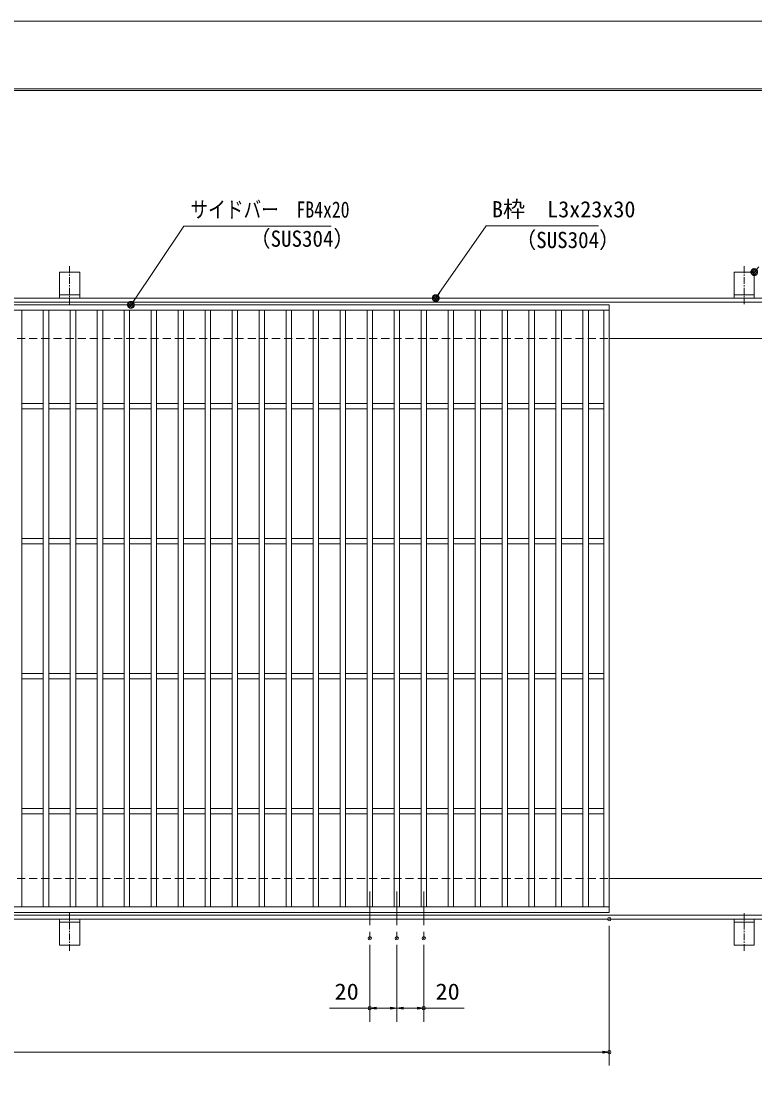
# Model space of a CAD drawing. Units: millimetres, scale not verified. Extents: x -1050 to 1050, y -742 to 742.
# Drawn here: x -231 to 312, y -46 to 742 of the extents above; entities that cross this region are included whole.
import ezdxf
from ezdxf.enums import TextEntityAlignment as Align

# ---------------------------------------------------------------- set-up
doc = ezdxf.new("R2010")
doc.units = ezdxf.units.MM
doc.header["$LTSCALE"] = 5
doc.header["$PDMODE"] = 32
doc.header["$PDSIZE"] = 2.5
doc.linetypes.add('CHAIN1', pattern=[8, 5, -1, 1, -1])
doc.linetypes.add('DASHED1', pattern=[1.8, 1.2, -0.6])
for name, color, linetype, lineweight in [('0-0_7-図\u3000枠', 4, 'Continuous', 9), ('0-1_寸法注釈', 2, 'Continuous', 9), ('0-2_0', 2, 'Continuous', 9), ('0-3_DEFPOINTS', 134, 'Continuous', 9), ('0-4_アンカー', 7, 'Continuous', 9), ('0-5_枠', 7, 'Continuous', 9), ('0-8_蓋', 5, 'Continuous', 9), ('0-9_溝開口', 4, 'DASHED1', 9), ('0-A_中心線', 6, 'CHAIN1', 9)]:
    doc.layers.add(name, color=color, linetype=linetype, lineweight=lineweight)
doc.styles.add('ＭＳ ゴシック', font='')
doc.styles.get('ＭＳ ゴシック').set_extended_font_data('MS Gothic')

# ---------------------------------------------------------------- blocks, each defined once
blk = doc.blocks.new('A$C5D7C781A')
at = {"layer": '0-4_アンカー'}
for p, q in [((0, 118.78), (0, 22.26)), ((0, 118.78), (75, 118.78)), ((75, 118.78), (75, 22.26)), ((75, 33.76), (0, 33.76)), ((0, 22.26), (75, 22.26))]:
    blk.add_line(p, q, dxfattribs=at)
at = {"layer": '0-4_アンカー', "color": 6, "linetype": 'CHAIN1'}
blk.add_line((37.5, 140.11), (37.5, 0), dxfattribs=at)
blk = doc.blocks.new('_OPEN')
at = {"layer": '0-2_0'}
blk.add_line((0, 0), (-5, 0), dxfattribs=at)
blk.add_lwpolyline([(-5, 0.833), (0, 0), (-5, -0.833)], dxfattribs=at)
blk = doc.blocks.new('_Dot')
at = {"layer": '0-2_0'}
for p, q in [((-2.5, 0), (-5, 0)), ((2.445, 0.5), (-2.445, 0.5)), ((1.997, 1.5), (-1.997, 1.5)), ((2.289, -0.995), (-2.289, -0.995)), ((1.499, -1.995), (-1.499, -1.995))]:
    blk.add_line(p, q, dxfattribs=at)
for points in [[(2.5, 0), (2.48, 0.313), (2.421, 0.622), (2.324, 0.92), (2.191, 1.204), (2.023, 1.469), (1.822, 1.711), (1.594, 1.926), (1.34, 2.111), (1.064, 2.262), (0.773, 2.378), (0.468, 2.456), (0.157, 2.495), (-0.157, 2.495), (-0.468, 2.456), (-0.773, 2.378), (-1.064, 2.262), (-1.34, 2.111), (-1.594, 1.926), (-1.822, 1.711), (-2.023, 1.469), (-2.191, 1.204), (-2.324, 0.92), (-2.421, 0.622), (-2.48, 0.313), (-2.5, 0), (0, 0)], [(-2.5, 0), (-2.48, -0.313), (-2.421, -0.622), (-2.324, -0.92), (-2.191, -1.204), (-2.023, -1.469), (-1.822, -1.711), (-1.594, -1.926), (-1.34, -2.111), (-1.064, -2.262), (-0.773, -2.378), (-0.468, -2.456), (-0.157, -2.495), (0.157, -2.495), (0.468, -2.456), (0.773, -2.378), (1.064, -2.262), (1.34, -2.111), (1.594, -1.926), (1.822, -1.711), (2.023, -1.469), (2.191, -1.204), (2.324, -0.92), (2.421, -0.622), (2.48, -0.313), (2.5, 0), (0, 0)]]:
    blk.add_lwpolyline(points, close=True, dxfattribs=at)

msp = doc.modelspace()

# ---------------------------------------------------------------- linework, layer by layer
at = {"layer": '0-0_7-図\u3000枠'}
msp.add_line((-973.75, 691.25), (998.75, 691.25), dxfattribs=at)
msp.add_lwpolyline([(-975, 692.5), (1000, 692.5), (1000, -692.5)], dxfattribs=at)
at = {"layer": '0-1_寸法注釈'}
for p, q in [((204.55, 72.475), (204.55, -31.047)), ((27.05, 58.328), (27.05, 1.522)), ((47.05, 58.328), (47.05, 1.522)), ((47.05, 58.328), (47.05, 1.522)), ((67.05, 58.328), (67.05, 1.522)), ((27.05, 11.522), (-2.797, 11.522)), ((42.05, 11.522), (32.05, 11.522)), ((52.05, 11.522), (62.05, 11.522)), ((67.05, 11.522), (96.897, 11.522)), ((-785.45, -21.047), (199.55, -21.047))]:
    msp.add_line(p, q, dxfattribs=at)
for points in [[(-1.475, 590.749), (-110.699, 590.749), (-149.41, 533.298)], [(196.668, 590.968), (113.318, 590.968), (76.535, 538.288)]]:
    msp.add_lwpolyline(points, dxfattribs=at)
at = {"layer": '0-3_DEFPOINTS'}
msp.add_lwpolyline([(-1050, -742.5), (-1050, 742.5), (1050, 742.5), (1050, -742.5)], close=True, dxfattribs=at)
for p in [(204.55, 77.475), (27.05, 63.328), (47.05, 63.328), (67.05, 63.328), (27.05, 11.522), (67.05, 11.522), (204.55, -21.047)]:
    msp.add_point(p, dxfattribs=at)
at = {"layer": '0-5_枠'}
for p, q in [((-795.45, 537.475), (409.55, 537.475)), ((-792.45, 534.475), (407.714, 534.475)), ((204.55, 507.475), (409.55, 507.475)), ((204.55, 107.475), (409.55, 107.475)), ((-792.45, 80.475), (411.386, 80.475)), ((-795.45, 77.475), (409.55, 77.475))]:
    msp.add_line(p, q, dxfattribs=at)
at = {"layer": '0-8_蓋'}
for p, q in [((204.55, 532.475), (-790.45, 532.475)), ((204.55, 528.475), (-790.45, 528.475)), ((-230.95, 528.475), (-230.95, 86.475)), ((-214.95, 528.475), (-214.95, 86.475)), ((-210.95, 528.475), (-210.95, 86.475)), ((-194.95, 528.475), (-194.95, 86.475)), ((-190.95, 528.475), (-190.95, 86.475)), ((-174.95, 528.475), (-174.95, 86.475)), ((-170.95, 528.475), (-170.95, 86.475)), ((-154.95, 528.475), (-154.95, 86.475)), ((-150.95, 528.475), (-150.95, 86.475)), ((-134.95, 528.475), (-134.95, 86.475)), ((-130.95, 528.475), (-130.95, 86.475)), ((-114.95, 528.475), (-114.95, 86.475)), ((-110.95, 528.475), (-110.95, 86.475)), ((-94.95, 528.475), (-94.95, 86.475)), ((-90.95, 528.475), (-90.95, 86.475)), ((-74.95, 528.475), (-74.95, 86.475)), ((-70.95, 528.475), (-70.95, 86.475)), ((-54.95, 528.475), (-54.95, 86.475)), ((-50.95, 528.475), (-50.95, 86.475)), ((-34.95, 528.475), (-34.95, 86.475)), ((-30.95, 528.475), (-30.95, 86.475)), ((-14.95, 528.475), (-14.95, 86.475)), ((-10.95, 528.475), (-10.95, 86.475)), ((5.05, 528.475), (5.05, 86.475)), ((9.05, 528.475), (9.05, 86.475)), ((25.05, 528.475), (25.05, 86.475)), ((29.05, 528.475), (29.05, 86.475)), ((45.05, 528.475), (45.05, 86.475)), ((49.05, 528.475), (49.05, 86.475)), ((65.05, 528.475), (65.05, 86.475)), ((69.05, 528.475), (69.05, 86.475)), ((85.05, 528.475), (85.05, 86.475)), ((89.05, 528.475), (89.05, 86.475)), ((105.05, 528.475), (105.05, 86.475)), ((109.05, 528.475), (109.05, 86.475)), ((125.05, 528.475), (125.05, 86.475)), ((129.05, 528.475), (129.05, 86.475)), ((145.05, 528.475), (145.05, 86.475)), ((149.05, 528.475), (149.05, 86.475)), ((165.05, 528.475), (165.05, 86.475)), ((169.05, 528.475), (169.05, 86.475)), ((185.05, 528.475), (185.05, 86.475)), ((189.05, 528.475), (189.05, 86.475)), ((200.55, 86.475), (200.55, 528.475)), ((204.55, 82.475), (204.55, 532.475)), ((-214.95, 459.475), (-230.95, 459.475)), ((-194.95, 459.475), (-210.95, 459.475)), ((-174.95, 459.475), (-190.95, 459.475)), ((-154.95, 459.475), (-170.95, 459.475)), ((-134.95, 459.475), (-150.95, 459.475)), ((-114.95, 459.475), (-130.95, 459.475)), ((-94.95, 459.475), (-110.95, 459.475)), ((-74.95, 459.475), (-90.95, 459.475)), ((-54.95, 459.475), (-70.95, 459.475)), ((-34.95, 459.475), (-50.95, 459.475)), ((-14.95, 459.475), (-30.95, 459.475)), ((5.05, 459.475), (-10.95, 459.475)), ((25.05, 459.475), (9.05, 459.475)), ((45.05, 459.475), (29.05, 459.475)), ((65.05, 459.475), (49.05, 459.475)), ((85.05, 459.475), (69.05, 459.475)), ((105.05, 459.475), (89.05, 459.475)), ((125.05, 459.475), (109.05, 459.475)), ((145.05, 459.475), (129.05, 459.475)), ((165.05, 459.475), (149.05, 459.475)), ((185.05, 459.475), (169.05, 459.475)), ((200.55, 459.475), (189.05, 459.475)), ((-214.95, 455.475), (-230.95, 455.475)), ((-194.95, 455.475), (-210.95, 455.475)), ((-174.95, 455.475), (-190.95, 455.475)), ((-154.95, 455.475), (-170.95, 455.475)), ((-134.95, 455.475), (-150.95, 455.475)), ((-114.95, 455.475), (-130.95, 455.475)), ((-94.95, 455.475), (-110.95, 455.475)), ((-74.95, 455.475), (-90.95, 455.475)), ((-54.95, 455.475), (-70.95, 455.475)), ((-34.95, 455.475), (-50.95, 455.475)), ((-14.95, 455.475), (-30.95, 455.475)), ((5.05, 455.475), (-10.95, 455.475)), ((25.05, 455.475), (9.05, 455.475)), ((45.05, 455.475), (29.05, 455.475)), ((65.05, 455.475), (49.05, 455.475)), ((85.05, 455.475), (69.05, 455.475)), ((105.05, 455.475), (89.05, 455.475)), ((125.05, 455.475), (109.05, 455.475)), ((145.05, 455.475), (129.05, 455.475)), ((165.05, 455.475), (149.05, 455.475)), ((185.05, 455.475), (169.05, 455.475)), ((200.55, 455.475), (189.05, 455.475)), ((-214.95, 359.475), (-230.95, 359.475)), ((-214.95, 355.475), (-230.95, 355.475)), ((-194.95, 359.475), (-210.95, 359.475)), ((-194.95, 355.475), (-210.95, 355.475)), ((-174.95, 359.475), (-190.95, 359.475)), ((-174.95, 355.475), (-190.95, 355.475)), ((-154.95, 359.475), (-170.95, 359.475)), ((-154.95, 355.475), (-170.95, 355.475)), ((-134.95, 359.475), (-150.95, 359.475)), ((-134.95, 355.475), (-150.95, 355.475)), ((-114.95, 359.475), (-130.95, 359.475)), ((-114.95, 355.475), (-130.95, 355.475)), ((-94.95, 359.475), (-110.95, 359.475)), ((-94.95, 355.475), (-110.95, 355.475)), ((-74.95, 359.475), (-90.95, 359.475)), ((-74.95, 355.475), (-90.95, 355.475)), ((-54.95, 359.475), (-70.95, 359.475)), ((-54.95, 355.475), (-70.95, 355.475)), ((-34.95, 359.475), (-50.95, 359.475)), ((-34.95, 355.475), (-50.95, 355.475)), ((-14.95, 359.475), (-30.95, 359.475)), ((-14.95, 355.475), (-30.95, 355.475)), ((5.05, 359.475), (-10.95, 359.475)), ((5.05, 355.475), (-10.95, 355.475)), ((25.05, 359.475), (9.05, 359.475)), ((25.05, 355.475), (9.05, 355.475)), ((45.05, 359.475), (29.05, 359.475)), ((45.05, 355.475), (29.05, 355.475)), ((65.05, 359.475), (49.05, 359.475)), ((65.05, 355.475), (49.05, 355.475)), ((85.05, 359.475), (69.05, 359.475)), ((85.05, 355.475), (69.05, 355.475)), ((105.05, 359.475), (89.05, 359.475)), ((105.05, 355.475), (89.05, 355.475)), ((125.05, 359.475), (109.05, 359.475)), ((125.05, 355.475), (109.05, 355.475)), ((145.05, 359.475), (129.05, 359.475)), ((145.05, 355.475), (129.05, 355.475)), ((165.05, 359.475), (149.05, 359.475)), ((165.05, 355.475), (149.05, 355.475)), ((185.05, 359.475), (169.05, 359.475)), ((185.05, 355.475), (169.05, 355.475)), ((200.55, 359.475), (189.05, 359.475)), ((200.55, 355.475), (189.05, 355.475)), ((-214.95, 259.475), (-230.95, 259.475)), ((-214.95, 255.475), (-230.95, 255.475)), ((-194.95, 259.475), (-210.95, 259.475)), ((-194.95, 255.475), (-210.95, 255.475)), ((-174.95, 259.475), (-190.95, 259.475)), ((-174.95, 255.475), (-190.95, 255.475)), ((-154.95, 259.475), (-170.95, 259.475)), ((-154.95, 255.475), (-170.95, 255.475)), ((-134.95, 259.475), (-150.95, 259.475)), ((-134.95, 255.475), (-150.95, 255.475)), ((-114.95, 259.475), (-130.95, 259.475)), ((-114.95, 255.475), (-130.95, 255.475)), ((-94.95, 259.475), (-110.95, 259.475)), ((-94.95, 255.475), (-110.95, 255.475)), ((-74.95, 259.475), (-90.95, 259.475)), ((-74.95, 255.475), (-90.95, 255.475)), ((-54.95, 259.475), (-70.95, 259.475)), ((-54.95, 255.475), (-70.95, 255.475)), ((-34.95, 259.475), (-50.95, 259.475)), ((-34.95, 255.475), (-50.95, 255.475)), ((-14.95, 259.475), (-30.95, 259.475)), ((-14.95, 255.475), (-30.95, 255.475)), ((5.05, 259.475), (-10.95, 259.475)), ((5.05, 255.475), (-10.95, 255.475)), ((25.05, 259.475), (9.05, 259.475)), ((25.05, 255.475), (9.05, 255.475)), ((45.05, 259.475), (29.05, 259.475)), ((45.05, 255.475), (29.05, 255.475)), ((65.05, 259.475), (49.05, 259.475)), ((65.05, 255.475), (49.05, 255.475)), ((85.05, 259.475), (69.05, 259.475)), ((85.05, 255.475), (69.05, 255.475)), ((105.05, 259.475), (89.05, 259.475)), ((105.05, 255.475), (89.05, 255.475)), ((125.05, 259.475), (109.05, 259.475)), ((125.05, 255.475), (109.05, 255.475)), ((145.05, 259.475), (129.05, 259.475)), ((145.05, 255.475), (129.05, 255.475)), ((165.05, 259.475), (149.05, 259.475)), ((165.05, 255.475), (149.05, 255.475)), ((185.05, 259.475), (169.05, 259.475)), ((185.05, 255.475), (169.05, 255.475)), ((200.55, 259.475), (189.05, 259.475)), ((200.55, 255.475), (189.05, 255.475)), ((-214.95, 159.475), (-230.95, 159.475)), ((-194.95, 159.475), (-210.95, 159.475)), ((-174.95, 159.475), (-190.95, 159.475)), ((-154.95, 159.475), (-170.95, 159.475)), ((-134.95, 159.475), (-150.95, 159.475)), ((-114.95, 159.475), (-130.95, 159.475)), ((-94.95, 159.475), (-110.95, 159.475)), ((-74.95, 159.475), (-90.95, 159.475)), ((-54.95, 159.475), (-70.95, 159.475)), ((-34.95, 159.475), (-50.95, 159.475)), ((-14.95, 159.475), (-30.95, 159.475)), ((5.05, 159.475), (-10.95, 159.475)), ((25.05, 159.475), (9.05, 159.475)), ((45.05, 159.475), (29.05, 159.475)), ((65.05, 159.475), (49.05, 159.475)), ((85.05, 159.475), (69.05, 159.475)), ((105.05, 159.475), (89.05, 159.475)), ((125.05, 159.475), (109.05, 159.475)), ((145.05, 159.475), (129.05, 159.475)), ((165.05, 159.475), (149.05, 159.475)), ((185.05, 159.475), (169.05, 159.475)), ((200.55, 159.475), (189.05, 159.475)), ((-214.95, 155.475), (-230.95, 155.475)), ((-194.95, 155.475), (-210.95, 155.475)), ((-174.95, 155.475), (-190.95, 155.475)), ((-154.95, 155.475), (-170.95, 155.475)), ((-134.95, 155.475), (-150.95, 155.475)), ((-114.95, 155.475), (-130.95, 155.475)), ((-94.95, 155.475), (-110.95, 155.475)), ((-74.95, 155.475), (-90.95, 155.475)), ((-54.95, 155.475), (-70.95, 155.475)), ((-34.95, 155.475), (-50.95, 155.475)), ((-14.95, 155.475), (-30.95, 155.475)), ((5.05, 155.475), (-10.95, 155.475)), ((25.05, 155.475), (9.05, 155.475)), ((45.05, 155.475), (29.05, 155.475)), ((65.05, 155.475), (49.05, 155.475)), ((85.05, 155.475), (69.05, 155.475)), ((105.05, 155.475), (89.05, 155.475)), ((125.05, 155.475), (109.05, 155.475)), ((145.05, 155.475), (129.05, 155.475)), ((165.05, 155.475), (149.05, 155.475)), ((185.05, 155.475), (169.05, 155.475)), ((200.55, 155.475), (189.05, 155.475)), ((-790.45, 86.475), (204.55, 86.475)), ((-790.45, 82.475), (204.55, 82.475))]:
    msp.add_line(p, q, dxfattribs=at)
at = {"layer": '0-9_溝開口'}
for p, q in [((-765.45, 507.475), (204.55, 507.475)), ((-765.45, 107.475), (204.55, 107.475))]:
    msp.add_line(p, q, dxfattribs=at)
at = {"layer": '0-A_中心線'}
for p, q in [((27.05, 97.969), (27.05, 63.328)), ((47.05, 97.969), (47.05, 63.328)), ((67.05, 97.969), (67.05, 63.328))]:
    msp.add_line(p, q, dxfattribs=at)

# ---------------------------------------------------------------- block references
at = {"layer": '0-1_寸法注釈'}
for name, p, rotation in [('_Dot', (312.05, 556.779), 229.33113), ('_Dot', (-149.979, 532.475), 235.34703), ('_Dot', (75.952, 537.475), 234.35189), ('_OPEN', (27.05, 11.522), 180), ('_OPEN', (47.05, 11.522), 180)]:
    msp.add_blockref(name, p, dxfattribs=dict(at, rotation=rotation))
for p in [(47.05, 11.522), (67.05, 11.522), (204.55, -21.047)]:
    msp.add_blockref('_OPEN', p, dxfattribs=at)
at = {"layer": '0-4_アンカー', "xscale": 0.2, "yscale": 0.2}
for p in [(-202.95, 533.023), (297.05, 533.023)]:
    msp.add_blockref('A$C5D7C781A', p, dxfattribs=at)
at = {"layer": '0-4_アンカー', "xscale": -0.2, "yscale": 0.2, "rotation": 180}
for p in [(-202.95, 81.927), (297.05, 81.927)]:
    msp.add_blockref('A$C5D7C781A', p, dxfattribs=at)

# ---------------------------------------------------------------- texts
at = {"layer": '0-1_寸法注釈', "color": 7, "style": 'ＭＳ ゴシック'}
for s, width, p in [('サイドバー\u3000FB4x20', 0.8, (-105.921, 593.436)), ('（SUS304）', 0.95, (-62.079, 571.881)), ('（SUS304）', 0.95, (134.829, 570.919)), ('20', 1.1, (0.893, 14.209)), ('20', 1.1, (75.74, 14.209))]:
    msp.add_text(s, height=12.02, dxfattribs=dict(at, width=width)).set_placement(p, align=Align.BOTTOM_LEFT)
msp.add_text('B枠\u3000L3x23x30', height=12.02, dxfattribs=at).set_placement((117.571, 593.655), align=Align.BOTTOM_LEFT)

doc.saveas('drawing.dxf')
